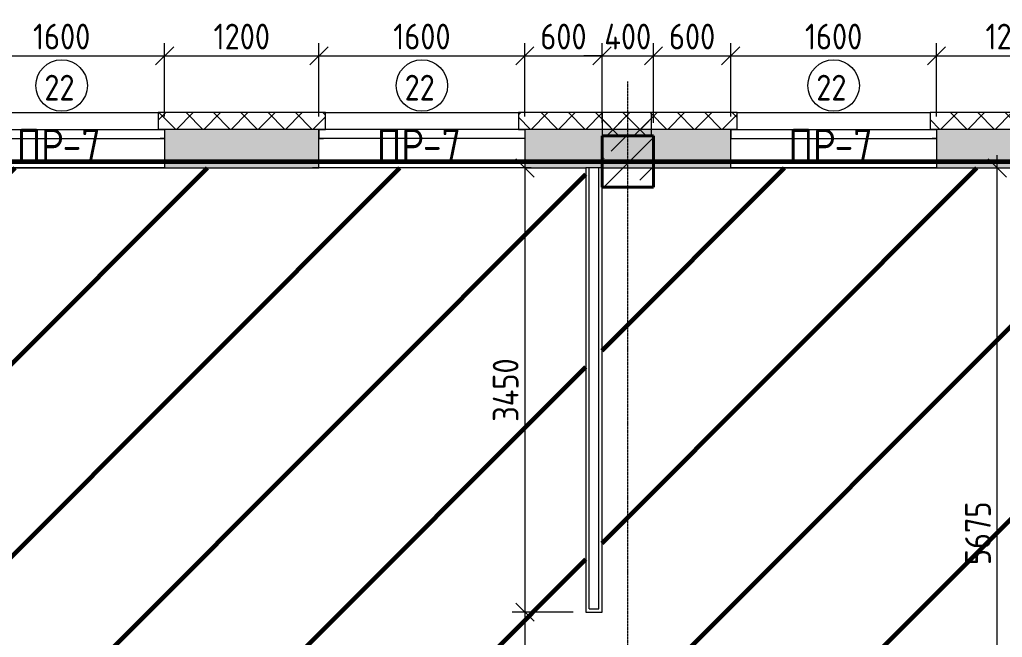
# Model space of a CAD drawing. Header units: millimetres. Extents: x -56773 to 323062, y -262288 to 76460.
# Drawn here: x 23083 to 30721, y -192919 to -188122 of the extents above; entities that cross this region are included whole.
import ezdxf

# ---------------------------------------------------------------- set-up
doc = ezdxf.new("R2010")
doc.units = ezdxf.units.MM
doc.linetypes.add('ADSK_Линия сетки', pattern=[25, 20, -2.5, 0, -2.5])
for name, color, linetype, lineweight in [('1.1)Стяжка керамзит  2 этаж', 5, 'Continuous', 60), ('3.1 Штукатурка внешн стен', 5, 'Continuous', 60), ('_ Окна', 7, 'Continuous', 18), ('Марки', 7, 'Continuous', 20), ('Марки окон', 7, 'Continuous', 20), ('Несущие колонны', 7, 'Continuous', 18), ('Окна', 7, 'Continuous', 9), ('Оси', 7, 'Continuous', 9), ('Размеры', 7, 'Continuous', 9), ('Стены внутренние', 7, 'Continuous', 18), ('Стены наружные', 7, 'Continuous', 18), ('Стены штриховка', 7, 'Continuous', 9)]:
    doc.layers.add(name, color=color, linetype=linetype, lineweight=lineweight)
doc.styles.add('GOST Common_2', font='', dxfattribs={"width": 0.9, "height": 250})
doc.styles.add('GOST Common_3', font='', dxfattribs={"width": 0.9, "height": 200})
doc.styles.get('GOST Common_2').set_extended_font_data('GOST Common')
doc.styles.get('GOST Common_3').set_extended_font_data('GOST Common')
doc.dimstyles.new('ADSK_Основной_2_0_1', dxfattribs={"dimscale": 304.8, "dimtxt": 201.142999, "dimasz": 0.463911, "dimexe": 0.328084, "dimexo": 0.328084, "dimgap": 0.164042, "dimtad": 1, "dimdec": 3, "dimrnd": 0.001, "dimdsep": 46, "dimtxsty": 'GOST Common_3', "dimblk1": 'OBLIQUE', "dimblk2": 'OBLIQUE', "dimsah": 1, "dimcen": 0.09, "dimdle": 0.328084, "dimazin": 2, "dimtfac": 1, "dimtdec": 4, "dimtix": 1, "dimtmove": 1, "dimatfit": 3, "dimfxl": 1, "dimtvp": 1, "dimtolj": 1, "dimtzin": 0, "dimlwd": 20, "dimlwe": 20, "dimarcsym": 2})
doc.dimstyles.new('ADSK_Основной_2_0_2', dxfattribs={"dimscale": 304.8, "dimtxt": 201.142999, "dimasz": 0.463911, "dimexe": 0.328084, "dimexo": 0.328084, "dimgap": 0.164042, "dimtad": 1, "dimdec": 3, "dimrnd": 0.001, "dimdsep": 46, "dimtxsty": 'GOST Common_3', "dimblk1": 'OBLIQUE', "dimblk2": 'OBLIQUE', "dimsah": 1, "dimcen": 0.09, "dimdle": 0.328084, "dimazin": 2, "dimtfac": 1, "dimtdec": 4, "dimtix": 1, "dimtmove": 0, "dimatfit": 3, "dimfxl": 1, "dimtvp": 1, "dimtolj": 1, "dimtzin": 0, "dimlwd": 20, "dimlwe": 20, "dimarcsym": 2})
pattern_1 = [(45, (9.36, -198628.46), (-106.066, 106.066), []), (135, (9.36, -198628.46), (-106.066, -106.066), [])]

# ---------------------------------------------------------------- blocks, each defined once
blk = doc.blocks.new('ADSK_КолоннаЖБ_Прямоугольная - 400x400 мм-1807143-Кладочный план 4-го этажа')
at = {"layer": 'Несущие колонны', "lineweight": 40}
for p, q in [((-200, 200), (200, 200)), ((-200, -200), (-200, 200)), ((200, 200), (200, -200)), ((200, -200), (-200, -200))]:
    blk.add_line(p, q, dxfattribs=at)
blk = doc.blocks.new('ОКНО L03 _2СТ_RS - ОК-5_1600х2000h-3556615-Кладочный план 4-го этажа')
at = {"layer": '_ Окна'}
for p, q in [((-838.1, 149), (761.9, 149)), ((-838.1, 149), (-838.1, 79)), ((-838.1, 149), (-833.1, 149)), ((-838.1, 79), (761.9, 79)), ((-838.1, 79), (-803.1, 79)), ((-818.1, 149), (-38.1, 149)), ((-818.1, 79), (-38.1, 79)), ((-38.1, 149), (741.9, 149)), ((-38.1, 79), (741.9, 79)), ((761.9, 79), (726.9, 79)), ((761.9, 149), (756.9, 149)), ((761.9, 149), (761.9, 79))]:
    blk.add_line(p, q, dxfattribs=at)
at = {"layer": 'Окна'}
blk.add_line((-888.1, -150), (811.9, -150), dxfattribs=at)
blk = doc.blocks.new('ОКНО L03 _2СТ_RS - ОК-5_1600х2000h-3556607-Кладочный план 4-го этажа')
at = {"layer": '_ Окна'}
for p, q in [((-838.1, -79), (761.9, -79)), ((-838.1, -149), (-838.1, -79)), ((-838.1, -79), (-803.1, -79)), ((-838.1, -149), (761.9, -149)), ((-838.1, -149), (-833.1, -149)), ((-818.1, -79), (-38.1, -79)), ((-818.1, -149), (-38.1, -149)), ((-38.1, -79), (741.9, -79)), ((-38.1, -149), (741.9, -149)), ((761.9, -79), (726.9, -79)), ((761.9, -149), (756.9, -149)), ((761.9, -149), (761.9, -79))]:
    blk.add_line(p, q, dxfattribs=at)
at = {"layer": 'Окна'}
blk.add_line((-888.1, 150), (811.9, 150), dxfattribs=at)
blk = doc.blocks.new('_Oblique')
at = {"color": 0, "linetype": 'ByBlock', "lineweight": -2}
blk.add_line((-0.5, -0.5), (0.5, 0.5), dxfattribs=at)
blk = doc.blocks.new('*D5913')
at = {"layer": 'Defpoints', "color": 0, "transparency": 16777216}
for p in [(24209.4, -188403), (22609.4, -188974.5), (24209.4, -188974.5)]:
    blk.add_point(p, dxfattribs=at)
at = {"layer": 'Размеры', "color": 0, "lineweight": 20, "transparency": 16777216}
for p, q in [((22609.4, -188874.5), (22609.4, -188303)), ((24209.4, -188874.5), (24209.4, -188303)), ((22509.4, -188403), (24309.4, -188403))]:
    blk.add_line(p, q, dxfattribs=at)
at = {"layer": 'Размеры', "color": 0, "lineweight": 20, "transparency": 16777216, "xscale": 141.4, "yscale": 141.4, "zscale": 141.4, "rotation": 180}
blk.add_blockref('_Oblique', (22609.4, -188403), dxfattribs=at)
at = {"layer": 'Размеры', "color": 0, "lineweight": 20, "transparency": 16777216, "xscale": 141.4, "yscale": 141.4, "zscale": 141.4}
blk.add_blockref('_Oblique', (24209.4, -188403), dxfattribs=at)
at = {"layer": 'Размеры', "color": 0, "lineweight": 9, "transparency": 16777216, "insert": (23409.4, -188253), "char_height": 200, "width": 560.473, "attachment_point": 5, "style": 'GOST Common_3'}
blk.add_mtext('\\A1;1600', dxfattribs=at)
blk = doc.blocks.new('*D5914')
at = {"layer": 'Defpoints', "color": 0, "transparency": 16777216}
for p in [(25409.4, -188403), (24209.4, -188974.5), (25409.4, -188974.5)]:
    blk.add_point(p, dxfattribs=at)
at = {"layer": 'Размеры', "color": 0, "lineweight": 20, "transparency": 16777216}
for p, q in [((24209.4, -188874.5), (24209.4, -188303)), ((25409.4, -188874.5), (25409.4, -188303)), ((24109.4, -188403), (25509.4, -188403))]:
    blk.add_line(p, q, dxfattribs=at)
at = {"layer": 'Размеры', "color": 0, "lineweight": 20, "transparency": 16777216, "xscale": 141.4, "yscale": 141.4, "zscale": 141.4, "rotation": 180}
blk.add_blockref('_Oblique', (24209.4, -188403), dxfattribs=at)
at = {"layer": 'Размеры', "color": 0, "lineweight": 20, "transparency": 16777216, "xscale": 141.4, "yscale": 141.4, "zscale": 141.4}
blk.add_blockref('_Oblique', (25409.4, -188403), dxfattribs=at)
at = {"layer": 'Размеры', "color": 0, "lineweight": 9, "transparency": 16777216, "insert": (24809.4, -188253), "char_height": 200, "width": 560.473, "attachment_point": 5, "style": 'GOST Common_3'}
blk.add_mtext('\\A1;1200', dxfattribs=at)
blk = doc.blocks.new('*D5915')
at = {"layer": 'Defpoints', "color": 0, "transparency": 16777216}
for p in [(27009.4, -188403), (25409.4, -188974.5), (27009.4, -188974.5)]:
    blk.add_point(p, dxfattribs=at)
at = {"layer": 'Размеры', "color": 0, "lineweight": 20, "transparency": 16777216}
for p, q in [((25409.4, -188874.5), (25409.4, -188303)), ((27009.4, -188874.5), (27009.4, -188303)), ((25309.4, -188403), (27109.4, -188403))]:
    blk.add_line(p, q, dxfattribs=at)
at = {"layer": 'Размеры', "color": 0, "lineweight": 20, "transparency": 16777216, "xscale": 141.4, "yscale": 141.4, "zscale": 141.4, "rotation": 180}
blk.add_blockref('_Oblique', (25409.4, -188403), dxfattribs=at)
at = {"layer": 'Размеры', "color": 0, "lineweight": 20, "transparency": 16777216, "xscale": 141.4, "yscale": 141.4, "zscale": 141.4}
blk.add_blockref('_Oblique', (27009.4, -188403), dxfattribs=at)
at = {"layer": 'Размеры', "color": 0, "lineweight": 9, "transparency": 16777216, "insert": (26209.4, -188253), "char_height": 200, "width": 560.473, "attachment_point": 5, "style": 'GOST Common_3'}
blk.add_mtext('\\A1;1600', dxfattribs=at)
blk = doc.blocks.new('*D5916')
at = {"layer": 'Defpoints', "color": 0, "transparency": 16777216}
for p in [(27609.4, -188403), (27009.4, -188974.5), (27609.4, -189023.5)]:
    blk.add_point(p, dxfattribs=at)
at = {"layer": 'Размеры', "color": 0, "lineweight": 20, "transparency": 16777216}
for p, q in [((27009.4, -188874.5), (27009.4, -188303)), ((27609.4, -188923.5), (27609.4, -188303)), ((26909.4, -188403), (27709.4, -188403))]:
    blk.add_line(p, q, dxfattribs=at)
at = {"layer": 'Размеры', "color": 0, "lineweight": 20, "transparency": 16777216, "xscale": 141.4, "yscale": 141.4, "zscale": 141.4, "rotation": 180}
blk.add_blockref('_Oblique', (27009.4, -188403), dxfattribs=at)
at = {"layer": 'Размеры', "color": 0, "lineweight": 20, "transparency": 16777216, "xscale": 141.4, "yscale": 141.4, "zscale": 141.4}
blk.add_blockref('_Oblique', (27609.4, -188403), dxfattribs=at)
at = {"layer": 'Размеры', "color": 0, "lineweight": 9, "transparency": 16777216, "insert": (27309.4, -188253), "char_height": 200, "width": 454.106, "attachment_point": 5, "style": 'GOST Common_3'}
blk.add_mtext('\\A1;600', dxfattribs=at)
blk = doc.blocks.new('*D5917')
at = {"layer": 'Defpoints', "color": 0, "transparency": 16777216}
for p in [(28009.4, -188403), (27609.4, -189023.5), (28009.4, -189023.5)]:
    blk.add_point(p, dxfattribs=at)
at = {"layer": 'Размеры', "color": 0, "lineweight": 20, "transparency": 16777216}
for p, q in [((27609.4, -188923.5), (27609.4, -188303)), ((28009.4, -188923.5), (28009.4, -188303)), ((27609.4, -188403), (27468, -188403)), ((27609.4, -188403), (28009.4, -188403)), ((28009.4, -188403), (28150.8, -188403))]:
    blk.add_line(p, q, dxfattribs=at)
at = {"layer": 'Размеры', "color": 0, "lineweight": 20, "transparency": 16777216, "xscale": 141.4, "yscale": 141.4, "zscale": 141.4}
blk.add_blockref('_Oblique', (27609.4, -188403), dxfattribs=at)
at = {"layer": 'Размеры', "color": 0, "lineweight": 20, "transparency": 16777216, "xscale": 141.4, "yscale": 141.4, "zscale": 141.4, "rotation": 180}
blk.add_blockref('_Oblique', (28009.4, -188403), dxfattribs=at)
at = {"layer": 'Размеры', "color": 0, "lineweight": 9, "transparency": 16777216, "insert": (27809.4, -188253), "char_height": 200, "width": 474.561, "attachment_point": 5, "style": 'GOST Common_3'}
blk.add_mtext('\\A1;400', dxfattribs=at)
blk = doc.blocks.new('*D5918')
at = {"layer": 'Defpoints', "color": 0, "transparency": 16777216}
for p in [(28609.4, -188403), (28009.4, -189023.5), (28609.4, -188974.5)]:
    blk.add_point(p, dxfattribs=at)
at = {"layer": 'Размеры', "color": 0, "lineweight": 20, "transparency": 16777216}
for p, q in [((28009.4, -188923.5), (28009.4, -188303)), ((28609.4, -188874.5), (28609.4, -188303)), ((27909.4, -188403), (28709.4, -188403))]:
    blk.add_line(p, q, dxfattribs=at)
at = {"layer": 'Размеры', "color": 0, "lineweight": 20, "transparency": 16777216, "xscale": 141.4, "yscale": 141.4, "zscale": 141.4, "rotation": 180}
blk.add_blockref('_Oblique', (28009.4, -188403), dxfattribs=at)
at = {"layer": 'Размеры', "color": 0, "lineweight": 20, "transparency": 16777216, "xscale": 141.4, "yscale": 141.4, "zscale": 141.4}
blk.add_blockref('_Oblique', (28609.4, -188403), dxfattribs=at)
at = {"layer": 'Размеры', "color": 0, "lineweight": 9, "transparency": 16777216, "insert": (28309.4, -188253), "char_height": 200, "width": 454.106, "attachment_point": 5, "style": 'GOST Common_3'}
blk.add_mtext('\\A1;600', dxfattribs=at)
blk = doc.blocks.new('*D5919')
at = {"layer": 'Defpoints', "color": 0, "transparency": 16777216}
for p in [(30209.4, -188403), (28609.4, -188974.5), (30209.4, -188974.5)]:
    blk.add_point(p, dxfattribs=at)
at = {"layer": 'Размеры', "color": 0, "lineweight": 20, "transparency": 16777216}
for p, q in [((28609.4, -188874.5), (28609.4, -188303)), ((30209.4, -188874.5), (30209.4, -188303)), ((28509.4, -188403), (30309.4, -188403))]:
    blk.add_line(p, q, dxfattribs=at)
at = {"layer": 'Размеры', "color": 0, "lineweight": 20, "transparency": 16777216, "xscale": 141.4, "yscale": 141.4, "zscale": 141.4, "rotation": 180}
blk.add_blockref('_Oblique', (28609.4, -188403), dxfattribs=at)
at = {"layer": 'Размеры', "color": 0, "lineweight": 20, "transparency": 16777216, "xscale": 141.4, "yscale": 141.4, "zscale": 141.4}
blk.add_blockref('_Oblique', (30209.4, -188403), dxfattribs=at)
at = {"layer": 'Размеры', "color": 0, "lineweight": 9, "transparency": 16777216, "insert": (29409.4, -188253), "char_height": 200, "width": 560.473, "attachment_point": 5, "style": 'GOST Common_3'}
blk.add_mtext('\\A1;1600', dxfattribs=at)
blk = doc.blocks.new('*D5920')
at = {"layer": 'Defpoints', "color": 0, "transparency": 16777216}
for p in [(31409.4, -188403), (30209.4, -188974.5), (31409.4, -188974.5)]:
    blk.add_point(p, dxfattribs=at)
at = {"layer": 'Размеры', "color": 0, "lineweight": 20, "transparency": 16777216}
for p, q in [((30209.4, -188874.5), (30209.4, -188303)), ((31409.4, -188874.5), (31409.4, -188303)), ((30109.4, -188403), (31509.4, -188403))]:
    blk.add_line(p, q, dxfattribs=at)
at = {"layer": 'Размеры', "color": 0, "lineweight": 20, "transparency": 16777216, "xscale": 141.4, "yscale": 141.4, "zscale": 141.4, "rotation": 180}
blk.add_blockref('_Oblique', (30209.4, -188403), dxfattribs=at)
at = {"layer": 'Размеры', "color": 0, "lineweight": 20, "transparency": 16777216, "xscale": 141.4, "yscale": 141.4, "zscale": 141.4}
blk.add_blockref('_Oblique', (31409.4, -188403), dxfattribs=at)
at = {"layer": 'Размеры', "color": 0, "lineweight": 9, "transparency": 16777216, "insert": (30809.4, -188253), "char_height": 200, "width": 560.473, "attachment_point": 5, "style": 'GOST Common_3'}
blk.add_mtext('\\A1;1200', dxfattribs=at)
blk = doc.blocks.new('*D6065')
at = {"layer": 'Defpoints', "color": 0, "transparency": 16777216}
for p in [(27110.2, -189273.5), (27010.2, -192723.5), (27484.4, -192723.5)]:
    blk.add_point(p, dxfattribs=at)
at = {"layer": 'Размеры', "color": 0, "lineweight": 20, "transparency": 16777216}
for p, q in [((27010.2, -189173.5), (27010.2, -192823.5)), ((27010.2, -189273.5), (26910.2, -189273.5)), ((27384.4, -192723.5), (26910.2, -192723.5))]:
    blk.add_line(p, q, dxfattribs=at)
at = {"layer": 'Размеры', "color": 0, "lineweight": 20, "transparency": 16777216, "xscale": 141.4, "yscale": 141.4, "zscale": 141.4}
for p, rotation in [((27010.2, -189273.5), 90), ((27010.2, -192723.5), 270)]:
    blk.add_blockref('_Oblique', p, dxfattribs=dict(at, rotation=rotation))
at = {"layer": 'Размеры', "color": 0, "lineweight": 9, "transparency": 16777216, "insert": (26860.2, -190998.5), "char_height": 200, "width": 625.93, "attachment_point": 5, "rotation": 90, "style": 'GOST Common_3'}
blk.add_mtext('\\A1;3450', dxfattribs=at)
blk = doc.blocks.new('*D6066')
at = {"layer": 'Defpoints', "color": 0, "transparency": 16777216}
for p in [(27484.4, -192723.5), (27010.2, -193923.5), (27484.4, -193923.5)]:
    blk.add_point(p, dxfattribs=at)
at = {"layer": 'Размеры', "color": 0, "lineweight": 20, "transparency": 16777216}
for p, q in [((27010.2, -192623.5), (27010.2, -194023.5)), ((27384.4, -192723.5), (26910.2, -192723.5)), ((27384.4, -193923.5), (26910.2, -193923.5))]:
    blk.add_line(p, q, dxfattribs=at)
at = {"layer": 'Размеры', "color": 0, "lineweight": 20, "transparency": 16777216, "xscale": 141.4, "yscale": 141.4, "zscale": 141.4}
for p, rotation in [((27010.2, -192723.5), 90), ((27010.2, -193923.5), 270)]:
    blk.add_blockref('_Oblique', p, dxfattribs=dict(at, rotation=rotation))
at = {"layer": 'Размеры', "color": 0, "lineweight": 9, "transparency": 16777216, "insert": (26860.2, -193323.5), "char_height": 200, "width": 560.473, "attachment_point": 5, "rotation": 90, "style": 'GOST Common_3'}
blk.add_mtext('\\A1;1200', dxfattribs=at)
blk = doc.blocks.new('*D6072')
at = {"layer": 'Defpoints', "color": 0, "transparency": 16777216}
for p in [(30581.5, -189273.5), (30681.5, -189273.5), (30581.5, -194948.5)]:
    blk.add_point(p, dxfattribs=at)
at = {"layer": 'Размеры', "color": 0, "lineweight": 20, "transparency": 16777216}
for p, q in [((30681.5, -195048.5), (30681.5, -189173.5)), ((30681.5, -189273.5), (30781.5, -189273.5)), ((30681.5, -194948.5), (30781.5, -194948.5))]:
    blk.add_line(p, q, dxfattribs=at)
at = {"layer": 'Размеры', "color": 0, "lineweight": 20, "transparency": 16777216, "xscale": 141.4, "yscale": 141.4, "zscale": 141.4}
for p, rotation in [((30681.5, -189273.5), 90), ((30681.5, -194948.5), 270)]:
    blk.add_blockref('_Oblique', p, dxfattribs=dict(at, rotation=rotation))
at = {"layer": 'Размеры', "color": 0, "lineweight": 9, "transparency": 16777216, "insert": (30531.5, -192111), "char_height": 200, "width": 605.475, "attachment_point": 5, "rotation": 90, "style": 'GOST Common_3'}
blk.add_mtext('\\A1;5675', dxfattribs=at)
blk = doc.blocks.new('М_окна1 - Маркировка типоразмера-1510237-Кладочный план 4-го этажа')
at = {"layer": 'Марки окон'}
blk.add_circle((0, 0), 2, dxfattribs=at)

msp = doc.modelspace()

# ---------------------------------------------------------------- hatches: boundary and pattern name
at = {"layer": '1.1)Стяжка керамзит  2 этаж', "transparency": 33554687}
h = msp.add_hatch(dxfattribs=at)
h.set_pattern_fill('ANSI31', color=5, scale=333)
h.paths.add_polyline_path([(31109.3615, -189273.4914), (30209.3615, -189273.4914), (28559.3615, -189273.4914), (28009.3615, -189273.4914), (28009.3615, -189423.4914), (27609.3615, -189423.4914), (27609.3615, -192723.4914), (27484.3615, -192723.4914), (27484.3615, -189273.4914), (27009.3615, -189273.4914), (25359.3615, -189273.4914), (24209.3615, -189273.4914), (22559.3615, -189273.4914), (22559.3615, -192723.4914), (22434.3615, -192723.4914), (22434.3615, -189423.4914), (22009.3615, -189423.4914), (21609.3615, -189423.4914), (21609.3615, -189273.4914), (21009.3615, -189273.4914), (19359.3615, -189273.4914), (19034.3615, -189273.4914), (19034.3615, -194948.4914), (22434.3615, -194948.4914), (22434.3615, -193923.4914), (22559.3615, -193923.4914), (22559.3615, -195798.4914), (26534.3615, -195798.4914), (26534.3615, -194948.4914), (27484.3615, -194948.4914), (27484.3615, -193923.4914), (27609.3615, -193923.4914), (27609.3615, -194948.4914), (31109.3615, -194948.4914)])
at = {"layer": 'Несущие колонны', "lineweight": 9}
h = msp.add_hatch(dxfattribs=at)
h.set_pattern_fill('FP_1', color=256, style=0, pattern_type=2)
h.set_pattern_definition([(45, (9.36, -198628.46), (-224.5064, 224.5064), []), (45, (233.87, -198628.46), (-224.5064, 224.5064), [396.875, -79.375, 3.353, -76.022])])
h.paths.add_polyline_path([(27609.3615, -189423.4914), (28009.3615, -189423.4914), (28009.3615, -189023.4914), (27609.3615, -189023.4914)])
at = {"layer": 'Стены внутренние', "lineweight": 9}
h = msp.add_hatch(dxfattribs=at)
h.set_pattern_fill('FP_2', color=256, style=0, pattern_type=2)
h.set_pattern_definition([(45, (9.36, -198628.46), (84.18955, 308.69595), [396.875, -79.375, 3.353, -76.022])])
h.paths.add_polyline_path([(41809.3615, -189273.4914), (42009.3615, -189273.4914), (42009.3615, -188973.4914), (39009.3615, -188974.4914), (39009.3615, -189273.4914), (41759.3615, -189273.4914)])
h.paths.add_polyline_path([(31209.3615, -189273.4914), (31409.3615, -189273.4914), (31409.3615, -188974.4914), (30209.3615, -188974.4914), (30209.3615, -189273.4914), (31134.3615, -189273.4914)])
h.paths.add_polyline_path([(27484.3615, -189273.4914), (28609.3615, -189273.4914), (28609.3615, -188974.4914), (27009.3615, -188974.4914), (27009.3615, -189273.4914)])
h.paths.add_polyline_path([(33009.3615, -189273.4914), (34609.3615, -189273.4914), (34609.3615, -188974.4914), (33009.3615, -188974.4914)])
h.paths.add_polyline_path([(36209.3615, -189273.4914), (37409.3615, -189273.4914), (37409.3615, -188974.4914), (36209.3615, -188974.4914)])
h.paths.add_polyline_path([(22434.3615, -189273.4914), (22609.3615, -189273.4914), (22609.3615, -188974.4914), (21009.3615, -188974.4914), (21009.3615, -189273.4914)])
h.paths.add_polyline_path([(24209.3615, -189273.4914), (25409.3615, -189273.4914), (25409.3615, -188974.4914), (24209.3615, -188974.4914)])
h.paths.add_polyline_path([(15609.3615, -189273.4914), (16609.3615, -189273.4914), (16609.3615, -188974.4914), (12609.3615, -188973.4914), (12609.3615, -189273.4914), (15584.3615, -189273.4914)])
h.paths.add_polyline_path([(19409.3615, -189273.4914), (19409.3615, -188974.4914), (18209.3615, -188974.4914), (18209.3615, -189273.4914), (19034.3615, -189273.4914)])
at = {"layer": 'Стены наружные', "lineweight": 9}
h = msp.add_hatch(dxfattribs=at)
h.set_pattern_fill('FP_4', color=256, style=0, pattern_type=2)
h.set_pattern_definition(pattern_1)
h.paths.add_polyline_path([(41829.3615, -188973.4914), (41829.3615, -188843.4914), (38959.3615, -188843.4914), (38959.3615, -188973.4914), (41247.1123, -188973.4914)])
h.paths.add_polyline_path([(31459.3615, -188973.4914), (31459.3615, -188843.4914), (30159.3615, -188843.4914), (30159.3615, -188973.4914)])
h.paths.add_polyline_path([(34659.3615, -188973.4914), (34659.3615, -188843.4914), (32959.3615, -188843.4914), (32959.3615, -188973.4914), (32996.6974, -188973.4914)])
h.paths.add_polyline_path([(36296.8633, -188973.4914), (37459.3615, -188973.4914), (37459.3615, -188843.4914), (36159.3615, -188843.4914), (36159.3615, -188973.4914)])
h.paths.add_polyline_path([(24159.3615, -188973.4914), (25459.3615, -188973.4914), (25459.3615, -188843.4914), (24159.3615, -188843.4914)])
h.paths.add_polyline_path([(20959.3615, -188973.4914), (22659.3615, -188973.4914), (22659.3615, -188843.4914), (20959.3615, -188843.4914)])
h.paths.add_polyline_path([(28659.3615, -188973.4914), (28659.3615, -188843.4914), (26959.3615, -188843.4914), (26959.3615, -188973.4914)])
h.paths.add_polyline_path([(19459.3615, -188973.4914), (19459.3615, -188843.4914), (18159.3615, -188843.4914), (18159.3615, -188973.4914)])
h.paths.add_polyline_path([(16495.8676, -188973.4914), (16659.3615, -188973.4914), (16659.3615, -188843.4914), (12789.3615, -188843.4914), (12789.3615, -188973.4914), (13195.7017, -188973.4914)])
h = msp.add_hatch(dxfattribs=at)
h.set_pattern_fill('FP_4', color=256, style=0, pattern_type=2)
h.set_pattern_definition(pattern_1)
h.paths.add_polyline_path([(27994.7859, -189023.4914), (27994.7859, -188843.4914), (27609.3615, -188843.4914), (27609.3615, -189023.4914)])

# ---------------------------------------------------------------- linework, layer by layer
at = {"layer": '3.1 Штукатурка внешн стен'}
msp.add_lwpolyline([(12609.3615, -194948.4914), (12609.3615, -189223.4914), (41734.3615, -189223.4914)], dxfattribs=at)
at = {"layer": 'Несущие колонны', "lineweight": 9}
for p, q in [((28009.3615, -189023.4914), (27609.3615, -189023.4914)), ((27609.3615, -189023.4914), (27609.3615, -189423.4914)), ((28009.3615, -189423.4914), (28009.3615, -189023.4914)), ((27609.3615, -189423.4914), (28009.3615, -189423.4914))]:
    msp.add_line(p, q, dxfattribs=at)
at = {"layer": 'Оси', "linetype": 'ADSK_Линия сетки', "lineweight": 5}
for p, q in [((27809.3615, -209602.3427), (27809.3615, -188601.0153)), ((62563.3938, -189223.4914), (-25230.7352, -189223.4914))]:
    msp.add_line(p, q, dxfattribs=at)
at = {"layer": 'Стены внутренние', "lineweight": 5}
for p, q in [((24159.3615, -188973.4914), (24159.3615, -188974.4914)), ((24159.3615, -188974.4914), (24209.3615, -188974.4914)), ((24209.3615, -188974.4914), (24209.3615, -189273.4914)), ((25409.3615, -189273.4914), (25409.3615, -188974.4914)), ((25409.3615, -188974.4914), (25459.3615, -188974.4914)), ((25459.3615, -188974.4914), (25459.3615, -188973.4914)), ((26959.3615, -188973.4914), (26959.3615, -188974.4914)), ((26959.3615, -188974.4914), (27009.3615, -188974.4914)), ((27009.3615, -188974.4914), (27009.3615, -189273.4914)), ((28609.3615, -189273.4914), (28609.3615, -188974.4914)), ((28609.3615, -188974.4914), (28659.3615, -188974.4914)), ((28659.3615, -188974.4914), (28659.3615, -188973.4914)), ((30159.3615, -188973.4914), (30159.3615, -188974.4914)), ((30159.3615, -188974.4914), (30209.3615, -188974.4914)), ((30209.3615, -188974.4914), (30209.3615, -189273.4914)), ((24209.3615, -189273.4914), (22609.3615, -189273.4914)), ((24209.3615, -189273.4914), (25409.3615, -189273.4914)), ((27009.3615, -189273.4914), (25409.3615, -189273.4914)), ((27009.3615, -189273.4914), (27484.3615, -189273.4914)), ((27484.3615, -189273.4914), (27484.3615, -192723.4914)), ((27609.3615, -189273.4914), (28609.3615, -189273.4914)), ((27609.3615, -192723.4914), (27609.3615, -189273.4914)), ((30209.3615, -189273.4914), (28609.3615, -189273.4914)), ((30209.3615, -189273.4914), (31109.3615, -189273.4914)), ((27484.3615, -192723.4914), (27609.3615, -192723.4914))]:
    msp.add_line(p, q, dxfattribs=at)
at = {"layer": 'Стены наружные', "lineweight": 9}
for p, q in [((22659.3615, -188843.4914), (24159.3615, -188843.4914)), ((25459.3615, -188843.4914), (24159.3615, -188843.4914)), ((24159.3615, -188843.4914), (24159.3615, -188973.4914)), ((25459.3615, -188973.4914), (25459.3615, -188843.4914)), ((25459.3615, -188843.4914), (26959.3615, -188843.4914)), ((28659.3615, -188843.4914), (26959.3615, -188843.4914)), ((26959.3615, -188843.4914), (26959.3615, -188973.4914)), ((27609.3615, -188843.4914), (27609.3615, -189023.4914)), ((27994.7859, -189023.4914), (27994.7859, -188843.4914)), ((28659.3615, -188973.4914), (28659.3615, -188843.4914)), ((28659.3615, -188843.4914), (30159.3615, -188843.4914)), ((31459.3615, -188843.4914), (30159.3615, -188843.4914)), ((30159.3615, -188843.4914), (30159.3615, -188973.4914)), ((27609.3615, -189023.4914), (27994.7859, -189023.4914))]:
    msp.add_line(p, q, dxfattribs=at)
at = {"layer": 'Стены штриховка', "lineweight": 9}
for p, q in [((25459.3615, -188973.4914), (24159.3615, -188973.4914)), ((28659.3615, -188973.4914), (26959.3615, -188973.4914)), ((31459.3615, -188973.4914), (30159.3615, -188973.4914)), ((27609.3615, -189273.4914), (27484.3615, -189273.4914)), ((27509.3615, -192698.4914), (27509.3615, -189273.4914)), ((27584.3615, -192698.4914), (27584.3615, -189273.4914)), ((27509.3615, -192698.4914), (27584.3615, -192698.4914))]:
    msp.add_line(p, q, dxfattribs=at)

# ---------------------------------------------------------------- block references
at = {"layer": 'Марки окон', "lineweight": 9, "xscale": 99.99999999999993, "yscale": 99.99999999999993, "zscale": 99.99999999999993}
for p in [(23409.3615, -188633.4914), (26209.3615, -188633.4914), (29409.3615, -188633.4914)]:
    msp.add_blockref('М_окна1 - Маркировка типоразмера-1510237-Кладочный план 4-го этажа', p, dxfattribs=at)
at = {"layer": 'Несущие колонны', "lineweight": 9, "rotation": 89.9999999999999}
msp.add_blockref('ADSK_КолоннаЖБ_Прямоугольная - 400x400 мм-1807143-Кладочный план 4-го этажа', (27809.3615, -189223.4914), dxfattribs=at)
at = {"layer": 'Окна'}
for p in [(23447.4615, -189123.4914), (29447.4615, -189123.4914)]:
    msp.add_blockref('ОКНО L03 _2СТ_RS - ОК-5_1600х2000h-3556615-Кладочный план 4-го этажа', p, dxfattribs=at)
at = {"layer": 'Окна', "lineweight": 9, "rotation": 180}
msp.add_blockref('ОКНО L03 _2СТ_RS - ОК-5_1600х2000h-3556607-Кладочный план 4-го этажа', (26171.2615, -189123.4914), dxfattribs=at)

# ---------------------------------------------------------------- texts
at = {"layer": 'Марки', "lineweight": 9, "char_height": 250, "attachment_point": 1, "style": 'GOST Common_2'}
for s, insert, width in [('ПР', (23059.4307, -188970.5103), 432.91125), ('-7', (23416.6182, -188970.5103), 389.620125), ('ПР', (25859.4307, -188970.5103), 432.91125), ('-7', (26216.6182, -188970.5103), 389.620125), ('ПР', (29059.4307, -188970.5103), 432.91125), ('-7', (29416.6182, -188970.5103), 389.620125)]:
    msp.add_mtext(s, dxfattribs=dict(at, insert=insert, width=width))
at = {"layer": 'Марки окон', "lineweight": 5, "char_height": 200, "width": 317.46825, "attachment_point": 1, "style": 'GOST Common_3'}
for insert in [(23274.8041, -188549.7061), (26074.8041, -188549.7061), (29274.8041, -188549.7061)]:
    msp.add_mtext('22', dxfattribs=dict(at, insert=insert))

# ---------------------------------------------------------------- dimensions: what is measured, and where the dimension line sits
at = {"layer": 'Размеры', "lineweight": 9}
for base, p1, p2, override, picture, middle in [((24209.3615, -188402.9949), (22609.3615, -188974.4914), (24209.3615, -188974.4914), {"dimpost": '<>', "dimfxl": 1600}, '*D5913', (23409.3615, -188252.9949)), ((25409.3615, -188402.9949), (24209.3615, -188974.4914), (25409.3615, -188974.4914), {"dimpost": '<>', "dimfxl": 1200}, '*D5914', (24809.3615, -188252.9949)), ((27009.3615, -188402.9949), (25409.3615, -188974.4914), (27009.3615, -188974.4914), {"dimpost": '<>', "dimfxl": 1600}, '*D5915', (26209.3615, -188252.9949)), ((27609.3615, -188402.9949), (27009.3615, -188974.4914), (27609.3615, -189023.4914), {"dimpost": '<>', "dimfxl": 601.997508}, '*D5916', (27309.3615, -188252.9949)), ((28009.3615, -188402.9949), (27609.3615, -189023.4914), (28009.3615, -189023.4914), {"dimpost": '<>', "dimfxl": 400}, '*D5917', (27809.3615, -188252.9949)), ((28609.3615, -188402.9949), (28009.3615, -189023.4914), (28609.3615, -188974.4914), {"dimpost": '<>', "dimfxl": 601.997508}, '*D5918', (28309.3615, -188252.9949)), ((30209.3615, -188402.9949), (28609.3615, -188974.4914), (30209.3615, -188974.4914), {"dimpost": '<>', "dimfxl": 1600}, '*D5919', (29409.3615, -188252.9949)), ((31409.3615, -188402.9949), (30209.3615, -188974.4914), (31409.3615, -188974.4914), {"dimpost": '<>', "dimfxl": 1200}, '*D5920', (30809.3615, -188252.9949))]:
    dim = msp.add_linear_dim(base=base, p1=p1, p2=p2, dimstyle='ADSK_Основной_2_0_1', override=override, dxfattribs=at)
    dim.commit()
    dim.dimension.update_dxf_attribs({"geometry": picture, "text_midpoint": middle})
for base, p1, p2, override, picture, middle in [((27010.2159, -192723.4914), (27110.2008, -189273.4914), (27484.3615, -192723.4914), {"dimpost": '<>', "dimfxl": 3470.229998}, '*D6065', (26860.2159, -190998.4914)), ((30681.4616, -189273.4914), (30581.4767, -194948.4914), (30581.4767, -189273.4914), {"dimpost": '<>', "dimfxl": 5675}, '*D6072', (30531.4616, -192110.9914)), ((27010.2159, -193923.4914), (27484.3615, -192723.4914), (27484.3615, -193923.4914), {"dimpost": '<>', "dimfxl": 1200}, '*D6066', (26860.2159, -193323.4914))]:
    dim = msp.add_linear_dim(base=base, p1=p1, p2=p2, angle=90, dimstyle='ADSK_Основной_2_0_2', override=override, dxfattribs=at)
    dim.commit()
    dim.dimension.update_dxf_attribs({"geometry": picture, "text_midpoint": middle})

doc.saveas('drawing.dxf')
